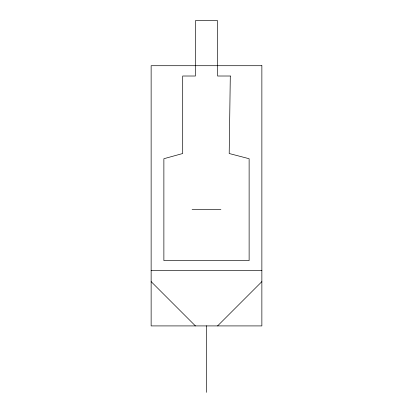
<?xml version="1.0" encoding="UTF-8"?>
<svg xmlns="http://www.w3.org/2000/svg" width="413" height="413" viewBox="0 0 413 413"><rect width="100%" height="100%" fill="white"/><g stroke="black" fill="none" stroke-linecap="round" stroke-linejoin="round"><path stroke-width="0.62" d="M217.574 325.914L261.863 281.625M192.107 209.654L220.893 209.654M151.137 270.556L261.863 270.556M151.137 281.625L195.426 325.914M206.5 325.774L206.5 392.35M230.304 76.013L229.2 153.517L249.127 158.721L249.127 260.588L163.873 260.588L163.873 158.721L182.696 153.517L182.696 76.013L195.426 76.013L195.426 20.65L217.574 20.65L217.574 76.013L230.304 76.013M261.863 65.713L151.137 65.713L151.137 325.914L261.863 325.914L261.863 65.713"/></g></svg>
